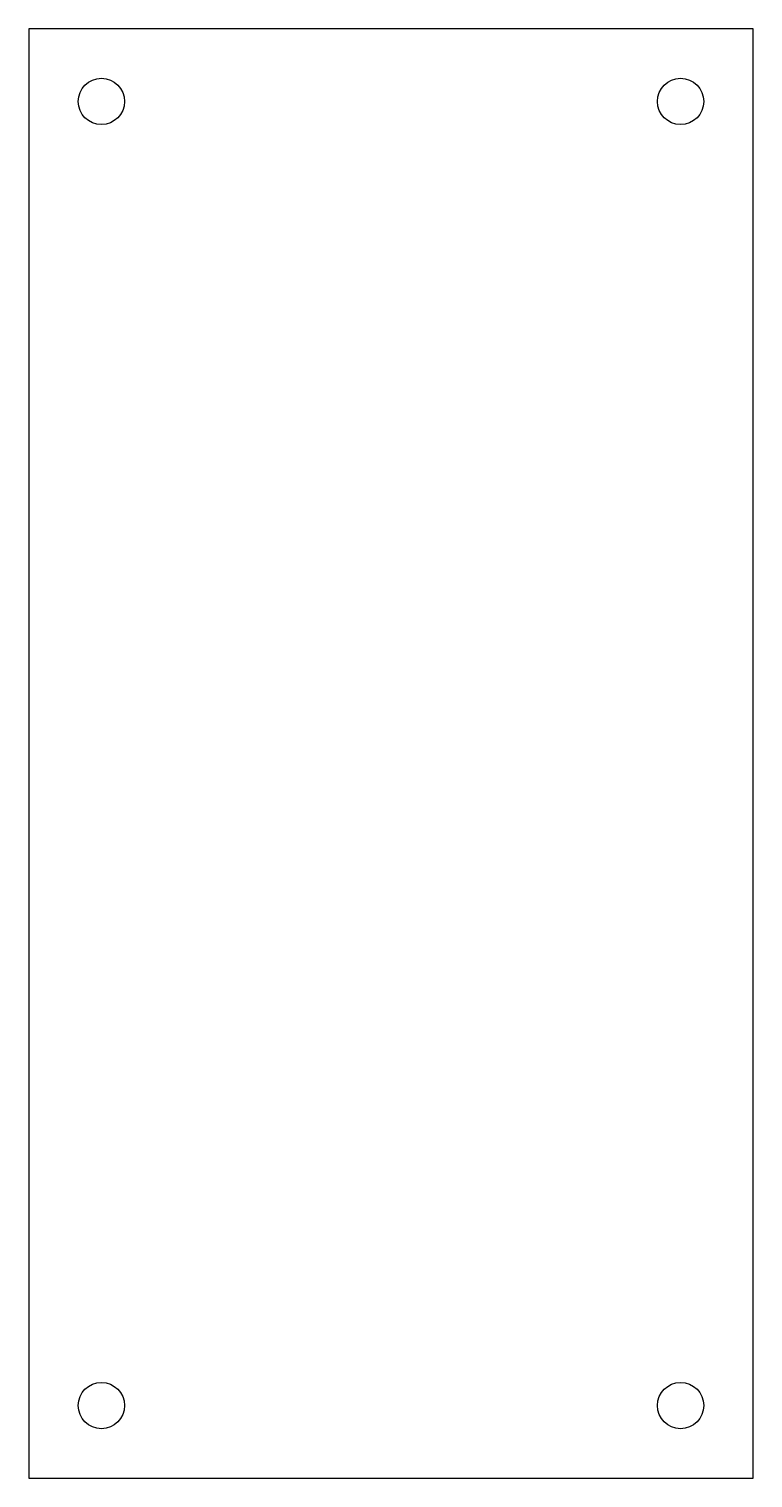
# Model space of a CAD drawing. Header units: millimetres. Extents: x -25 to 25, y -50 to 50.
import ezdxf

# ---------------------------------------------------------------- set-up
doc = ezdxf.new("R2010")
doc.units = ezdxf.units.MM

msp = doc.modelspace()

# ---------------------------------------------------------------- linework, layer by layer
msp.add_lwpolyline([(-25, -50), (25, -50), (25, 50), (-25, 50)], close=True)
for centre in [(-20, 45), (20, 45), (-20, -45), (20, -45)]:
    msp.add_circle(centre, 1.6)

doc.saveas('drawing.dxf')
